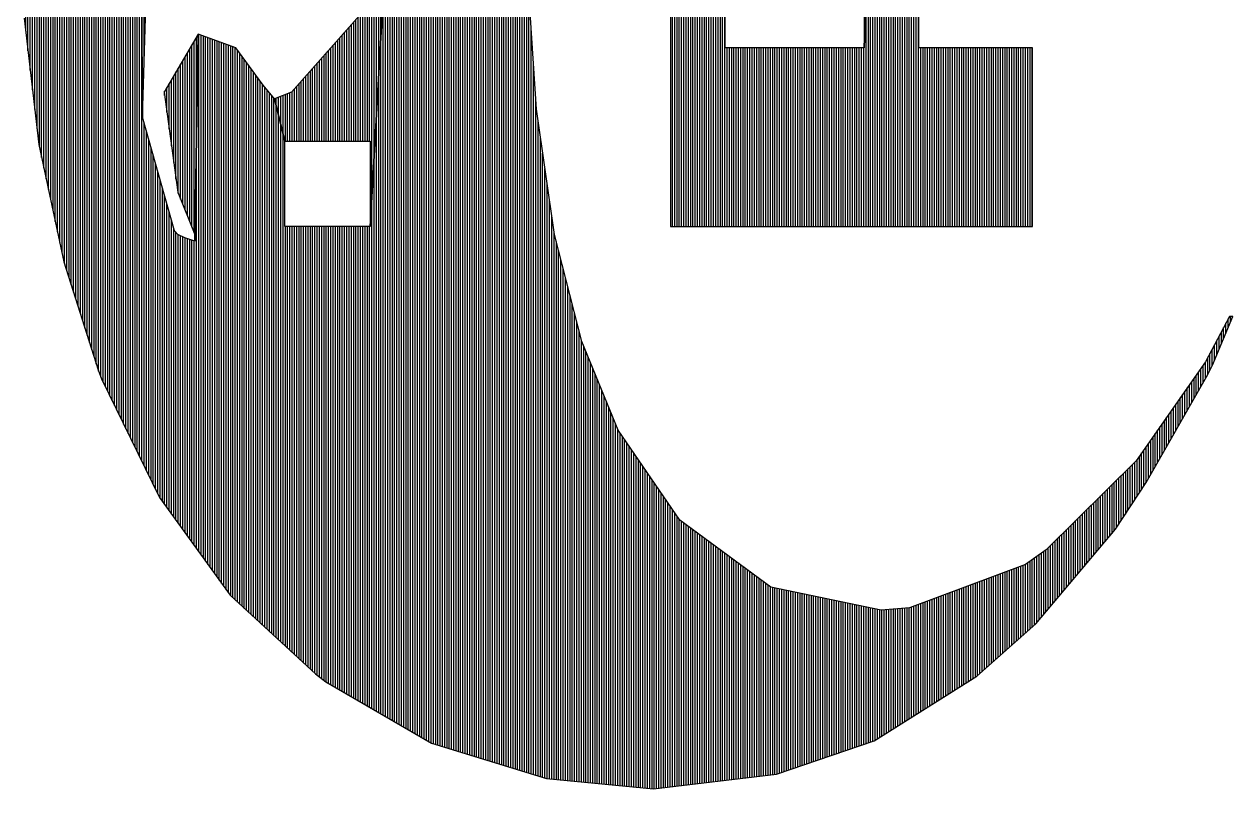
# Model space of a CAD drawing. Extents: x -34 to 106, y -22 to 53.
# Drawn here: x 59.267 to 63.149, y 12.683 to 15.139 of the extents above; entities that cross this region are included whole.
import ezdxf

# ---------------------------------------------------------------- set-up
doc = ezdxf.new("R2010")
doc.units = 0
doc.layers.add('BG_SILKTOP20240221', color=40, linetype='CONTINUOUS')

msp = doc.modelspace()

# ---------------------------------------------------------------- linework, layer by layer
at = {"layer": 'BG_SILKTOP20240221'}
for points in [[(60.742322, 12.778486), (60.742322, 21.898102)], [(60.749688, 12.775946), (60.749688, 21.899372)], [(60.757054, 12.773914), (60.757054, 21.900896)], [(60.76442, 12.771628), (60.76442, 21.90242)], [(60.771786, 12.769342), (60.771786, 21.903436)], [(60.778898, 12.767056), (60.778898, 21.90496)], [(60.786264, 12.76477), (60.786264, 21.906484)], [(60.79363, 12.762484), (60.79363, 21.908008)], [(60.800996, 12.760452), (60.800996, 21.909278)], [(60.808362, 12.757912), (60.808362, 21.910802)], [(60.815474, 12.75588), (60.815474, 21.912326)], [(60.82284, 12.753848), (60.82284, 21.913596)], [(60.830206, 12.751308), (60.830206, 21.91512)], [(60.837572, 12.749276), (60.837572, 21.916644)], [(60.844938, 12.746736), (60.844938, 21.917914)], [(60.85205, 12.744704), (60.85205, 21.919438)], [(60.859416, 12.742418), (60.859416, 21.920962)], [(60.866782, 12.740132), (60.866782, 21.922232)], [(60.874148, 12.737846), (60.874148, 21.923756)], [(60.713112, 12.787376), (60.713112, 21.89226)], [(60.720478, 12.78509), (60.720478, 21.893784)], [(60.727844, 12.782804), (60.727844, 21.895054)], [(60.73521, 12.780518), (60.73521, 21.896578)], [(60.705746, 12.789408), (60.705746, 21.645372)], [(60.698634, 12.791948), (60.698634, 21.296884)], [(59.652408, 15.007082), (59.652408, 21.127212)], [(59.645042, 15.098776), (59.645042, 21.11756)], [(59.593988, 13.839444), (59.593988, 21.04644)], [(59.647328, 14.839696), (59.59602, 21.051012)], [(59.59602, 21.051012), (59.647328, 14.839696)], [(59.579256, 13.869416), (59.579256, 21.014944)], [(59.586622, 13.85443), (59.586622, 21.030946)], [(59.557412, 13.91412), (59.557412, 20.968208)], [(59.564778, 13.899134), (59.564778, 20.983702)], [(59.57189, 13.884148), (59.57189, 20.99945)], [(59.54268, 13.944092), (59.54268, 20.936458)], [(59.550046, 13.929106), (59.550046, 20.952206)], [(60.691268, 12.79398), (60.691268, 20.948904)], [(59.520836, 13.988796), (59.520836, 20.889468)], [(59.528202, 13.97381), (59.528202, 20.904962)], [(59.535314, 13.958824), (59.535314, 20.920964)], [(59.506104, 14.024356), (59.506104, 20.857972)], [(59.51347, 14.005052), (59.51347, 20.87372)], [(59.48426, 14.092936), (59.48426, 20.810728)], [(59.491626, 14.070076), (59.491626, 20.826476)], [(59.498738, 14.046962), (59.498738, 20.842224)], [(59.469528, 14.139418), (59.469528, 20.779486)], [(59.476894, 14.116304), (59.476894, 20.79498)], [(59.447684, 14.20876), (59.447684, 20.732242)], [(59.45505, 14.185646), (59.45505, 20.74799)], [(59.462162, 14.162532), (59.462162, 20.763484)], [(59.432952, 14.255242), (59.432952, 20.700746)], [(59.440318, 14.232128), (59.440318, 20.71624)], [(59.418474, 14.30147), (59.418474, 20.667218)], [(59.425586, 14.278356), (59.425586, 20.684998)], [(59.403742, 14.347952), (59.403742, 20.616164)], [(59.411108, 14.324584), (59.411108, 20.64258)], [(59.396376, 14.371066), (59.396376, 20.589494)], [(60.683902, 12.79652), (60.683902, 20.600924)], [(59.38901, 14.402816), (59.38901, 20.562824)], [(59.374532, 14.471396), (59.374532, 20.509738)], [(59.381898, 14.437106), (59.381898, 20.536154)], [(59.367166, 14.505432), (59.367166, 20.483068)], [(59.352434, 14.574012), (59.352434, 20.430236)], [(59.3598, 14.539468), (59.3598, 20.456652)], [(59.601354, 13.824458), (59.601354, 20.422108)], [(59.345322, 14.608048), (59.345322, 20.403566)], [(59.33059, 14.676628), (59.33059, 20.35048)], [(59.337956, 14.642338), (59.337956, 20.37715)], [(59.323224, 14.710918), (59.323224, 20.324064)], [(59.315858, 14.744954), (59.315858, 20.290028)], [(59.308746, 14.802104), (59.308746, 20.236942)], [(60.676536, 12.798552), (60.676536, 20.25269)], [(59.30138, 14.864842), (59.30138, 20.18411)], [(59.294014, 14.92758), (59.294014, 20.131024)], [(59.286648, 14.990572), (59.286648, 20.078192)], [(59.279282, 15.053564), (59.279282, 20.02536)], [(59.27217, 15.116302), (59.27217, 19.972274)], [(60.66917, 12.800584), (60.66917, 19.90471)], [(59.608466, 13.80998), (59.608466, 19.534886)], [(60.662058, 12.803124), (60.662058, 19.556476)], [(60.654692, 12.805156), (60.654692, 19.208496)], [(60.647326, 12.807442), (60.647326, 18.860516)], [(59.615832, 13.794994), (59.615832, 18.647664)], [(60.63996, 12.809728), (60.63996, 18.512282)], [(60.632594, 12.812014), (60.632594, 18.164302)], [(60.625482, 12.814046), (60.625482, 17.816068)], [(59.623198, 13.780008), (59.623198, 17.760442)], [(60.618116, 12.816586), (60.618116, 17.468088)], [(60.61075, 12.818618), (60.61075, 17.120108)], [(59.630564, 13.765022), (59.630564, 16.87322)], [(60.603384, 12.821158), (60.603384, 16.771874)], [(62.019942, 16.656812), (61.965078, 15.062962)], [(61.965078, 15.062962), (62.019942, 16.656812)], [(62.022482, 14.488922), (62.022482, 16.647668)], [(62.029848, 14.488922), (62.029848, 16.623538)], [(62.037214, 14.488922), (62.037214, 16.599408)], [(62.04458, 14.488922), (62.04458, 16.575278)], [(62.051946, 14.488922), (62.051946, 16.551148)], [(61.378846, 14.488922), (61.378846, 16.517112)], [(62.01537, 14.488922), (62.01537, 16.524224)], [(62.059058, 14.488922), (62.059058, 16.527272)], [(62.066424, 14.488922), (62.066424, 16.503142)], [(61.37148, 14.488922), (61.37148, 16.46809)], [(61.386212, 14.488922), (61.386212, 16.493744)], [(61.393578, 14.488922), (61.393578, 16.470122)], [(62.07379, 14.488922), (62.07379, 16.479012)], [(60.596018, 12.82319), (60.596018, 16.423894)], [(61.40069, 14.488922), (61.40069, 16.446754)], [(61.408056, 14.488922), (61.408056, 16.423132)], [(62.081156, 14.488922), (62.081156, 16.455136)], [(62.088522, 14.488922), (62.088522, 16.43126)], [(61.415422, 14.488922), (61.415422, 16.400018)], [(62.095634, 14.488922), (62.095634, 16.40713)], [(61.364114, 14.488922), (61.364114, 16.381984)], [(61.422788, 14.488922), (61.422788, 16.37665)], [(61.430154, 14.488922), (61.430154, 16.353028)], [(62.103, 14.488922), (62.103, 16.383)], [(61.437266, 14.488922), (61.437266, 16.32966)], [(61.444632, 14.488922), (61.444632, 16.306292)], [(62.008004, 14.488922), (62.008004, 16.311626)], [(62.110366, 14.488922), (62.110366, 16.318484)], [(61.357002, 14.488922), (61.357002, 16.296132)], [(61.451998, 14.488922), (61.451998, 16.28267)], [(61.459364, 14.488922), (61.459364, 16.259302)], [(61.46673, 14.488922), (61.46673, 16.23568)], [(61.349636, 14.488922), (61.349636, 16.21028)], [(61.473842, 14.488922), (61.473842, 16.212566)], [(61.481208, 14.488922), (61.481208, 16.189198)], [(61.488574, 14.488922), (61.488574, 16.165576)], [(62.117732, 14.488922), (62.117732, 16.185896)], [(61.49594, 14.488922), (61.49594, 16.142208)], [(61.503306, 14.488922), (61.503306, 16.11884)], [(60.588906, 12.825476), (60.588906, 16.07566)], [(61.510418, 14.488922), (61.510418, 16.095218)], [(62.000638, 14.488922), (62.000638, 16.099028)], [(61.517784, 14.488922), (61.517784, 16.07185)], [(61.519054, 15.062962), (61.519054, 16.06804)], [(62.125098, 14.488922), (62.125098, 16.053562)], [(59.63793, 13.750036), (59.63793, 15.985744)], [(61.34354, 15.94739), (61.34354, 14.488922)], [(62.13221, 14.488922), (62.13221, 15.920974)], [(61.993272, 14.488922), (61.993272, 15.88643)], [(61.965078, 15.77213), (61.965078, 15.062962)], [(62.139576, 14.488922), (62.139576, 15.78864)], [(62.140592, 15.062962), (62.140592, 15.77213)], [(60.58154, 12.827762), (60.58154, 15.72768)], [(61.985906, 14.488922), (61.985906, 15.674086)], [(60.574174, 12.830302), (60.574174, 15.614396)], [(60.559442, 12.838684), (60.559442, 15.580868)], [(60.566808, 12.83462), (60.566808, 15.597632)], [(60.537598, 12.851638), (60.537598, 15.53083)], [(60.544964, 12.84732), (60.544964, 15.54734)], [(60.55233, 12.843002), (60.55233, 15.564104)], [(60.522866, 12.86002), (60.522866, 15.497302)], [(60.530232, 12.855956), (60.530232, 15.514066)], [(60.508388, 12.868656), (60.508388, 15.463774)], [(60.515754, 12.864338), (60.515754, 15.480538)], [(61.978794, 14.488922), (61.978794, 15.461488)], [(60.48629, 12.881356), (60.48629, 15.413736)], [(60.493656, 12.877292), (60.493656, 15.4305)], [(60.501022, 12.872974), (60.501022, 15.447264)], [(60.881514, 12.735814), (60.881514, 15.435072)], [(60.471812, 12.889738), (60.471812, 15.380208)], [(60.479178, 12.88542), (60.479178, 15.396972)], [(60.45708, 12.89812), (60.45708, 15.346934)], [(60.464446, 12.894056), (60.464446, 15.363698)], [(60.435236, 12.911074), (60.435236, 15.296642)], [(60.442602, 12.906756), (60.442602, 15.313406)], [(60.449714, 12.902438), (60.449714, 15.33017)], [(60.912248, 14.86535), (60.883038, 15.322296)], [(60.422282, 15.267432), (60.378594, 14.488922)], [(60.378594, 14.488922), (60.422282, 15.267432)], [(60.42787, 12.915392), (60.42787, 15.280132)], [(60.391294, 14.715744), (60.391294, 15.223744)], [(60.39866, 14.845538), (60.39866, 15.234158)], [(60.406026, 14.975332), (60.406026, 15.244318)], [(60.413138, 15.104872), (60.413138, 15.254732)], [(60.420504, 12.919456), (60.420504, 15.235174)], [(60.888626, 12.733274), (60.888626, 15.231872)], [(61.971428, 14.488922), (61.971428, 15.249144)], [(59.647328, 14.839696), (59.65825, 15.194534)], [(60.378594, 15.205456), (60.126118, 14.920214)], [(60.362084, 14.762988), (60.362084, 15.186914)], [(60.36945, 14.762988), (60.36945, 15.19555)], [(60.376562, 14.762988), (60.376562, 15.203678)], [(60.383928, 14.586204), (60.383928, 15.213584)], [(59.26709, 15.157958), (59.314334, 14.752066)], [(60.325508, 14.762988), (60.325508, 15.145766)], [(60.332874, 14.762988), (60.332874, 15.154148)], [(60.339986, 14.762988), (60.339986, 15.162276)], [(60.347352, 14.762988), (60.347352, 15.170404)], [(60.354718, 14.762988), (60.354718, 15.178786)], [(59.826398, 15.106904), (59.71667, 14.920214)], [(59.826398, 15.106904), (59.815476, 14.441424)], [(59.815476, 14.441424), (59.826398, 15.106904)], [(59.946794, 15.062962), (59.826398, 15.106904)], [(59.827922, 13.44422), (59.827922, 15.106142)], [(59.835288, 13.43406), (59.835288, 15.103348)], [(60.288932, 14.762988), (60.288932, 15.104364)], [(60.296298, 14.762988), (60.296298, 15.112492)], [(60.30341, 14.762988), (60.30341, 15.120874)], [(60.310776, 14.762988), (60.310776, 15.129256)], [(60.318142, 14.762988), (60.318142, 15.137638)], [(60.413138, 12.923774), (60.413138, 15.10538)], [(60.895992, 12.731242), (60.895992, 15.117572)], [(59.645042, 13.735304), (59.645042, 15.098522)], [(59.806078, 14.48689), (59.806078, 15.07236)], [(59.813444, 14.468856), (59.813444, 15.084552)], [(59.82081, 14.755368), (59.82081, 15.096998)], [(59.842654, 13.4239), (59.842654, 15.100808)], [(59.85002, 13.413994), (59.85002, 15.098014)], [(59.857386, 13.40358), (59.857386, 15.095474)], [(59.864498, 13.39342), (59.864498, 15.09268)], [(59.871864, 13.383514), (59.871864, 15.09014)], [(59.87923, 13.3731), (59.87923, 15.087346)], [(59.886596, 13.36294), (59.886596, 15.084806)], [(59.893962, 13.353034), (59.893962, 15.082012)], [(59.901074, 13.34262), (59.901074, 15.079472)], [(59.90844, 13.33246), (59.90844, 15.076678)], [(59.915806, 13.322554), (59.915806, 15.074138)], [(59.923172, 13.31214), (59.923172, 15.071344)], [(59.930538, 13.302996), (59.930538, 15.068804)], [(59.93765, 13.296392), (59.93765, 15.06601)], [(60.259722, 14.762988), (60.259722, 15.071344)], [(60.266834, 14.762988), (60.266834, 15.079726)], [(60.2742, 14.762988), (60.2742, 15.087854)], [(60.281566, 14.762988), (60.281566, 15.096236)], [(59.784234, 14.540992), (59.784234, 15.034768)], [(59.791346, 14.522704), (59.791346, 15.047468)], [(59.798712, 14.504924), (59.798712, 15.059914)], [(59.945016, 13.289534), (59.945016, 15.06347)], [(60.034678, 14.942312), (59.946794, 15.062962)], [(59.952382, 13.28293), (59.952382, 15.055342)], [(59.959748, 13.276072), (59.959748, 15.045182)], [(59.967114, 13.269468), (59.967114, 15.035276)], [(59.974226, 13.262356), (59.974226, 15.025116)], [(60.223146, 14.762988), (60.223146, 15.029942)], [(60.230258, 14.762988), (60.230258, 15.038324)], [(60.237624, 14.762988), (60.237624, 15.046452)], [(60.24499, 14.762988), (60.24499, 15.05458)], [(60.252356, 14.762988), (60.252356, 15.063216)], [(61.965078, 15.062962), (61.519054, 15.062962)], [(61.52515, 14.488922), (61.52515, 15.062962)], [(61.532516, 14.488922), (61.532516, 15.062962)], [(61.539882, 14.488922), (61.539882, 15.062962)], [(61.546994, 14.488922), (61.546994, 15.062962)], [(61.55436, 14.488922), (61.55436, 15.062962)], [(61.561726, 14.488922), (61.561726, 15.062962)], [(61.569092, 14.488922), (61.569092, 15.062962)], [(61.576458, 14.488922), (61.576458, 15.062962)], [(61.58357, 14.488922), (61.58357, 15.062962)], [(61.590936, 14.488922), (61.590936, 15.062962)], [(61.598302, 14.488922), (61.598302, 15.062962)], [(61.605668, 14.488922), (61.605668, 15.062962)], [(61.613034, 14.488922), (61.613034, 15.062962)], [(61.620146, 14.488922), (61.620146, 15.062962)], [(61.627512, 14.488922), (61.627512, 15.062962)], [(61.634878, 14.488922), (61.634878, 15.062962)], [(61.642244, 14.488922), (61.642244, 15.062962)], [(61.64961, 14.488922), (61.64961, 15.062962)], [(61.656722, 14.488922), (61.656722, 15.062962)], [(61.664088, 14.488922), (61.664088, 15.062962)], [(61.671454, 14.488922), (61.671454, 15.062962)], [(61.67882, 14.488922), (61.67882, 15.062962)], [(61.686186, 14.488922), (61.686186, 15.062962)], [(61.693298, 14.488922), (61.693298, 15.062962)], [(61.700664, 14.488922), (61.700664, 15.062962)], [(61.70803, 14.488922), (61.70803, 15.062962)], [(61.715396, 14.488922), (61.715396, 15.062962)], [(61.722762, 14.488922), (61.722762, 15.062962)], [(61.729874, 14.488922), (61.729874, 15.062962)], [(61.73724, 14.488922), (61.73724, 15.062962)], [(61.744606, 14.488922), (61.744606, 15.062962)], [(61.751972, 14.488922), (61.751972, 15.062962)], [(61.759338, 14.488922), (61.759338, 15.062962)], [(61.76645, 14.488922), (61.76645, 15.062962)], [(61.773816, 14.488922), (61.773816, 15.062962)], [(61.781182, 14.488922), (61.781182, 15.062962)], [(61.788548, 14.488922), (61.788548, 15.062962)], [(61.795914, 14.488922), (61.795914, 15.062962)], [(61.803026, 14.488922), (61.803026, 15.062962)], [(61.810392, 14.488922), (61.810392, 15.062962)], [(61.817758, 14.488922), (61.817758, 15.062962)], [(61.825124, 14.488922), (61.825124, 15.062962)], [(61.83249, 14.488922), (61.83249, 15.062962)], [(61.839602, 14.488922), (61.839602, 15.062962)], [(61.846968, 14.488922), (61.846968, 15.062962)], [(61.854334, 14.488922), (61.854334, 15.062962)], [(61.8617, 14.488922), (61.8617, 15.062962)], [(61.869066, 14.488922), (61.869066, 15.062962)], [(61.876178, 14.488922), (61.876178, 15.062962)], [(61.883544, 14.488922), (61.883544, 15.062962)], [(61.89091, 14.488922), (61.89091, 15.062962)], [(61.898276, 14.488922), (61.898276, 15.062962)], [(61.905642, 14.488922), (61.905642, 15.062962)], [(61.912754, 14.488922), (61.912754, 15.062962)], [(61.92012, 14.488922), (61.92012, 15.062962)], [(61.927486, 14.488922), (61.927486, 15.062962)], [(61.934852, 14.488922), (61.934852, 15.062962)], [(61.942218, 14.488922), (61.942218, 15.062962)], [(61.94933, 14.488922), (61.94933, 15.062962)], [(61.956696, 14.488922), (61.956696, 15.062962)], [(61.964062, 14.488922), (61.964062, 15.062962)], [(62.506098, 15.062962), (62.140592, 15.062962)], [(62.146942, 14.488922), (62.146942, 15.062962)], [(62.154308, 14.488922), (62.154308, 15.062962)], [(62.161674, 14.488922), (62.161674, 15.062962)], [(62.168786, 14.488922), (62.168786, 15.062962)], [(62.176152, 14.488922), (62.176152, 15.062962)], [(62.183518, 14.488922), (62.183518, 15.062962)], [(62.190884, 14.488922), (62.190884, 15.062962)], [(62.19825, 14.488922), (62.19825, 15.062962)], [(62.205362, 14.488922), (62.205362, 15.062962)], [(62.212728, 14.488922), (62.212728, 15.062962)], [(62.220094, 14.488922), (62.220094, 15.062962)], [(62.22746, 14.488922), (62.22746, 15.062962)], [(62.234826, 14.488922), (62.234826, 15.062962)], [(62.241938, 14.488922), (62.241938, 15.062962)], [(62.249304, 14.488922), (62.249304, 15.062962)], [(62.25667, 14.488922), (62.25667, 15.062962)], [(62.264036, 14.488922), (62.264036, 15.062962)], [(62.271402, 14.488922), (62.271402, 15.062962)], [(62.278514, 14.488922), (62.278514, 15.062962)], [(62.28588, 14.488922), (62.28588, 15.062962)], [(62.293246, 14.488922), (62.293246, 15.062962)], [(62.300612, 14.488922), (62.300612, 15.062962)], [(62.307978, 14.488922), (62.307978, 15.062962)], [(62.31509, 14.488922), (62.31509, 15.062962)], [(62.322456, 14.488922), (62.322456, 15.062962)], [(62.329822, 14.488922), (62.329822, 15.062962)], [(62.337188, 14.488922), (62.337188, 15.062962)], [(62.344554, 14.488922), (62.344554, 15.062962)], [(62.351666, 14.488922), (62.351666, 15.062962)], [(62.359032, 14.488922), (62.359032, 15.062962)], [(62.366398, 14.488922), (62.366398, 15.062962)], [(62.373764, 14.488922), (62.373764, 15.062962)], [(62.38113, 14.488922), (62.38113, 15.062962)], [(62.388242, 14.488922), (62.388242, 15.062962)], [(62.395608, 14.488922), (62.395608, 15.062962)], [(62.402974, 14.488922), (62.402974, 15.062962)], [(62.41034, 14.488922), (62.41034, 15.062962)], [(62.417706, 14.488922), (62.417706, 15.062962)], [(62.424818, 14.488922), (62.424818, 15.062962)], [(62.432184, 14.488922), (62.432184, 15.062962)], [(62.43955, 14.488922), (62.43955, 15.062962)], [(62.446916, 14.488922), (62.446916, 15.062962)], [(62.454282, 14.488922), (62.454282, 15.062962)], [(62.461394, 14.488922), (62.461394, 15.062962)], [(62.46876, 14.488922), (62.46876, 15.062962)], [(62.476126, 14.488922), (62.476126, 15.062962)], [(62.483492, 14.488922), (62.483492, 15.062962)], [(62.490858, 14.488922), (62.490858, 15.062962)], [(62.49797, 14.488922), (62.49797, 15.062962)], [(62.505336, 14.488922), (62.505336, 15.062962)], [(62.506098, 14.488922), (62.506098, 15.062962)], [(59.762136, 14.595094), (59.762136, 14.997684)], [(59.769502, 14.57706), (59.769502, 15.01013)], [(59.776868, 14.559026), (59.776868, 15.022322)], [(59.981592, 13.255752), (59.981592, 15.014956)], [(59.988958, 13.249148), (59.988958, 15.00505)], [(59.996324, 13.24229), (59.996324, 14.99489)], [(60.18657, 14.762988), (60.18657, 14.98854)], [(60.193682, 14.762988), (60.193682, 14.996668)], [(60.201048, 14.762988), (60.201048, 15.005304)], [(60.208414, 14.762988), (60.208414, 15.013432)], [(60.21578, 14.762988), (60.21578, 15.021814)], [(60.903358, 12.728956), (60.903358, 15.003272)], [(59.732926, 14.802104), (59.732926, 14.9479)], [(59.740292, 14.748256), (59.740292, 14.960092)], [(59.747658, 14.694916), (59.747658, 14.972792)], [(59.75477, 14.641322), (59.75477, 14.985238)], [(60.00369, 13.235686), (60.00369, 14.984984)], [(60.010802, 13.228828), (60.010802, 14.974824)], [(60.018168, 13.222224), (60.018168, 14.964664)], [(60.025534, 13.21562), (60.025534, 14.954758)], [(60.149994, 14.762988), (60.149994, 14.947392)], [(60.157106, 14.762988), (60.157106, 14.95552)], [(60.164472, 14.762988), (60.164472, 14.963902)], [(60.171838, 14.762988), (60.171838, 14.97203)], [(60.179204, 14.762988), (60.179204, 14.980412)], [(60.406026, 12.928092), (60.406026, 14.97584)], [(59.71667, 14.920214), (59.760612, 14.59865)], [(59.718194, 14.909292), (59.718194, 14.923008)], [(59.72556, 14.855698), (59.72556, 14.935454)], [(60.0329, 13.208762), (60.0329, 14.944598)], [(60.071254, 14.89837), (60.034678, 14.942312)], [(60.040266, 13.202158), (60.040266, 14.935454)], [(60.047378, 13.1953), (60.047378, 14.926564)], [(60.054744, 13.188696), (60.054744, 14.917928)], [(60.06211, 13.182092), (60.06211, 14.909292)], [(60.126118, 14.920214), (60.071254, 14.89837)], [(60.098686, 14.785848), (60.098686, 14.909292)], [(60.106052, 14.762988), (60.106052, 14.91234)], [(60.113418, 14.762988), (60.113418, 14.915388)], [(60.12053, 14.762988), (60.12053, 14.918182)], [(60.127896, 14.762988), (60.127896, 14.9225)], [(60.135262, 14.762988), (60.135262, 14.930628)], [(60.142628, 14.762988), (60.142628, 14.939264)], [(60.069476, 13.17498), (60.069476, 14.900402)], [(60.104274, 14.762988), (60.071254, 14.89837)], [(60.071254, 14.89837), (60.104274, 14.762988)], [(60.076842, 14.875764), (60.076842, 14.900656)], [(60.076842, 13.168376), (60.076842, 14.87551)], [(60.083954, 14.845792), (60.083954, 14.90345)], [(60.09132, 14.81582), (60.09132, 14.906498)], [(60.910724, 12.72667), (60.910724, 14.889226)], [(59.74969, 14.474444), (59.647328, 14.839696)], [(60.083954, 13.161518), (60.083954, 14.845538)], [(60.39866, 12.93241), (60.39866, 14.845792)], [(60.970668, 14.463268), (60.912248, 14.86535)], [(59.652408, 13.720318), (59.652408, 14.821154)], [(59.659774, 13.705332), (59.659774, 14.794992)], [(60.09132, 13.154914), (60.09132, 14.815312)], [(60.91809, 12.724384), (60.91809, 14.825472)], [(59.66714, 13.690346), (59.66714, 14.769084)], [(59.82081, 13.45438), (59.82081, 14.755622)], [(60.098686, 13.148056), (60.098686, 14.785594)], [(60.104274, 14.488922), (60.104274, 14.762988)], [(60.104274, 14.762988), (60.378594, 14.762988)], [(60.378594, 14.762988), (60.378594, 14.488922)], [(60.925202, 12.722098), (60.925202, 14.77518)], [(59.314334, 14.752066), (59.394852, 14.375638)], [(59.674506, 13.67536), (59.674506, 14.742922)], [(59.681618, 13.660628), (59.681618, 14.71676)], [(60.391294, 12.936728), (60.391294, 14.715998)], [(60.932568, 12.719812), (60.932568, 14.724888)], [(59.688984, 13.645642), (59.688984, 14.690852)], [(59.69635, 13.630656), (59.69635, 14.664436)], [(59.703716, 13.61694), (59.703716, 14.638274)], [(60.939934, 12.71778), (60.939934, 14.674596)], [(59.711082, 13.606526), (59.711082, 14.612366)], [(59.760612, 14.59865), (59.815476, 14.463268)], [(60.9473, 12.716002), (60.9473, 14.624304)], [(59.718194, 13.59662), (59.718194, 14.586204)], [(59.72556, 13.58646), (59.72556, 14.560042)], [(60.383928, 12.940538), (60.383928, 14.586458)], [(60.954666, 12.71524), (60.954666, 14.574266)], [(59.732926, 13.576046), (59.732926, 14.534134)], [(60.961778, 12.714478), (60.961778, 14.523974)], [(59.740292, 13.56614), (59.740292, 14.507972)], [(59.747658, 13.55598), (59.747658, 14.481556)], [(60.378594, 14.488922), (60.104274, 14.488922)], [(60.106052, 13.141452), (60.106052, 14.488922)], [(60.113418, 13.134848), (60.113418, 14.488922)], [(60.12053, 13.12799), (60.12053, 14.488922)], [(60.127896, 13.121386), (60.127896, 14.488922)], [(60.135262, 13.114528), (60.135262, 14.488922)], [(60.142628, 13.107924), (60.142628, 14.488922)], [(60.149994, 13.10132), (60.149994, 14.488922)], [(60.157106, 13.094208), (60.157106, 14.488922)], [(60.164472, 13.087604), (60.164472, 14.488922)], [(60.171838, 13.080746), (60.171838, 14.488922)], [(60.179204, 13.074142), (60.179204, 14.488922)], [(60.18657, 13.067284), (60.18657, 14.488922)], [(60.193682, 13.06068), (60.193682, 14.488922)], [(60.201048, 13.054076), (60.201048, 14.488922)], [(60.208414, 13.04798), (60.208414, 14.488922)], [(60.21578, 13.042392), (60.21578, 14.488922)], [(60.223146, 13.03655), (60.223146, 14.488922)], [(60.230258, 13.030708), (60.230258, 14.488922)], [(60.237624, 13.025628), (60.237624, 14.488922)], [(60.24499, 13.02131), (60.24499, 14.488922)], [(60.252356, 13.016992), (60.252356, 14.488922)], [(60.259722, 13.012928), (60.259722, 14.488922)], [(60.266834, 13.00861), (60.266834, 14.488922)], [(60.2742, 13.004292), (60.2742, 14.488922)], [(60.281566, 12.999974), (60.281566, 14.488922)], [(60.288932, 12.996164), (60.288932, 14.488922)], [(60.296298, 12.991846), (60.296298, 14.488922)], [(60.30341, 12.987528), (60.30341, 14.488922)], [(60.310776, 12.98321), (60.310776, 14.488922)], [(60.318142, 12.978892), (60.318142, 14.488922)], [(60.325508, 12.974828), (60.325508, 14.488922)], [(60.332874, 12.97051), (60.332874, 14.488922)], [(60.339986, 12.966192), (60.339986, 14.488922)], [(60.347352, 12.961874), (60.347352, 14.488922)], [(60.354718, 12.957556), (60.354718, 14.488922)], [(60.362084, 12.953492), (60.362084, 14.488922)], [(60.36945, 12.949174), (60.36945, 14.488922)], [(60.376562, 12.944856), (60.376562, 14.488922)], [(61.34354, 14.488922), (62.506098, 14.488922)], [(59.760612, 14.463268), (59.74969, 14.474444)], [(59.75477, 13.545566), (59.75477, 14.46911)], [(59.78271, 14.452346), (59.760612, 14.463268)], [(59.762136, 13.53566), (59.762136, 14.462506)], [(59.769502, 13.5255), (59.769502, 14.458696)], [(59.776868, 13.51534), (59.776868, 14.45514)], [(59.815476, 14.441424), (59.78271, 14.452346)], [(59.784234, 13.50518), (59.784234, 14.451838)], [(59.791346, 13.49502), (59.791346, 14.449298)], [(59.798712, 13.48486), (59.798712, 14.447012)], [(59.806078, 13.4747), (59.806078, 14.444472)], [(59.815476, 14.463268), (59.815476, 14.441424)], [(60.969144, 12.713716), (60.969144, 14.473682)], [(61.058298, 14.119606), (60.970668, 14.463268)], [(59.813444, 13.46454), (59.813444, 14.441932)], [(60.97651, 12.713208), (60.97651, 14.440408)], [(60.983876, 12.712192), (60.983876, 14.411452)], [(59.394852, 14.375638), (59.50458, 14.02842)], [(60.991242, 12.711684), (60.991242, 14.383004)], [(60.998354, 12.711176), (60.998354, 14.354302)], [(61.00572, 12.71016), (61.00572, 14.3256)], [(61.013086, 12.709652), (61.013086, 14.296644)], [(61.020452, 12.70889), (61.020452, 14.267942)], [(61.027818, 12.708382), (61.027818, 14.23924)], [(61.03493, 12.707366), (61.03493, 14.210284)], [(61.042296, 12.706858), (61.042296, 14.181836)], [(63.138558, 14.200124), (63.061596, 14.05382)], [(63.083694, 14.043152), (63.14948, 14.200124)], [(63.127128, 14.146784), (63.127128, 14.178788)], [(63.134494, 14.16431), (63.134494, 14.192758)], [(63.14948, 14.200124), (63.138558, 14.200124)], [(63.14186, 14.181836), (63.14186, 14.200124)], [(63.149226, 14.199108), (63.149226, 14.200124)], [(61.049662, 12.706096), (61.049662, 14.153134)], [(63.105284, 14.09446), (63.105284, 14.136878)], [(63.11265, 14.111986), (63.11265, 14.150848)], [(63.119762, 14.129258), (63.119762, 14.164564)], [(61.057028, 12.705334), (61.057028, 14.124178)], [(61.175138, 13.834618), (61.058298, 14.119606)], [(61.064394, 12.704572), (61.064394, 14.10462)], [(63.083186, 14.04239), (63.083186, 14.095222)], [(63.090552, 14.059408), (63.090552, 14.108938)], [(63.097918, 14.077188), (63.097918, 14.122908)], [(61.071506, 12.704064), (61.071506, 14.086586)], [(61.078872, 12.703048), (61.078872, 14.06906)], [(63.068708, 14.01318), (63.068708, 14.067028)], [(63.076074, 14.027912), (63.076074, 14.081252)], [(59.50458, 14.02842), (59.515502, 13.99921)], [(61.086238, 12.70254), (61.086238, 14.051026)], [(61.093604, 12.702032), (61.093604, 14.033246)], [(61.10097, 12.70127), (61.10097, 14.01572)], [(63.061596, 14.05382), (62.838584, 13.735812)], [(63.039498, 13.961618), (63.039498, 14.02207)], [(63.04661, 13.974572), (63.04661, 14.032738)], [(63.053976, 13.987272), (63.053976, 14.043152)], [(63.061342, 14.00048), (63.061342, 14.053312)], [(63.068962, 14.013688), (63.083694, 14.043152)], [(59.515502, 13.99921), (59.702192, 13.618718)], [(61.108082, 12.700508), (61.108082, 13.997686)], [(61.115448, 12.699746), (61.115448, 13.979906)], [(62.87135, 13.666216), (63.068962, 14.013688)], [(63.010034, 13.910056), (63.010034, 13.980668)], [(63.0174, 13.92301), (63.0174, 13.990828)], [(63.024766, 13.93571), (63.024766, 14.001242)], [(63.032132, 13.948918), (63.032132, 14.011656)], [(61.122814, 12.699238), (61.122814, 13.961872)], [(61.13018, 12.698222), (61.13018, 13.944346)], [(62.980824, 13.858748), (62.980824, 13.938758)], [(62.98819, 13.871448), (62.98819, 13.949172)], [(62.995556, 13.884656), (62.995556, 13.959586)], [(63.002922, 13.897356), (63.002922, 13.970254)], [(61.137546, 12.697714), (61.137546, 13.926312)], [(61.144658, 12.696952), (61.144658, 13.908532)], [(62.95898, 13.819886), (62.95898, 13.907516)], [(62.966346, 13.833094), (62.966346, 13.918184)], [(62.973458, 13.845794), (62.973458, 13.928344)], [(61.152024, 12.69619), (61.152024, 13.891006)], [(61.15939, 12.695428), (61.15939, 13.872972)], [(62.92977, 13.768832), (62.92977, 13.86586)], [(62.936882, 13.781532), (62.936882, 13.876274)], [(62.944248, 13.794232), (62.944248, 13.886688)], [(62.951614, 13.807186), (62.951614, 13.897102)], [(61.166756, 12.69492), (61.166756, 13.855192)], [(61.174122, 12.694412), (61.174122, 13.837412)], [(61.37275, 13.545566), (61.175138, 13.834618)], [(61.181234, 12.693396), (61.181234, 13.825474)], [(62.900306, 13.71727), (62.900306, 13.824204)], [(62.907672, 13.72997), (62.907672, 13.834618)], [(62.915038, 13.742924), (62.915038, 13.845032)], [(62.922404, 13.755624), (62.922404, 13.855192)], [(61.1886, 12.692888), (61.1886, 13.814806)], [(61.195966, 12.692126), (61.195966, 13.804138)], [(61.203332, 12.691364), (61.203332, 13.79347)], [(61.210698, 12.690602), (61.210698, 13.782802)], [(62.871096, 13.665708), (62.871096, 13.782548)], [(62.878462, 13.678408), (62.878462, 13.792708)], [(62.885828, 13.691362), (62.885828, 13.803122)], [(62.893194, 13.704062), (62.893194, 13.81379)], [(61.21781, 12.690094), (61.21781, 13.772134)], [(61.225176, 12.689078), (61.225176, 13.761466)], [(61.232542, 12.68857), (61.232542, 13.750544)], [(62.849252, 13.63218), (62.849252, 13.751052)], [(62.856618, 13.643356), (62.856618, 13.76172)], [(62.86373, 13.654532), (62.86373, 13.772134)], [(61.239908, 12.687808), (61.239908, 13.739876)], [(61.247274, 12.6873), (61.247274, 13.729208)], [(61.254386, 12.686284), (61.254386, 13.71854)], [(61.261752, 12.685776), (61.261752, 13.707872)], [(62.838584, 13.735812), (62.549786, 13.450824)], [(62.812676, 13.576808), (62.812676, 13.710412)], [(62.820042, 13.58773), (62.820042, 13.717524)], [(62.827154, 13.598906), (62.827154, 13.72489)], [(62.83452, 13.609828), (62.83452, 13.732256)], [(62.841886, 13.621258), (62.841886, 13.740638)], [(61.269118, 12.685268), (61.269118, 13.697204)], [(61.276484, 12.684252), (61.276484, 13.686536)], [(61.28385, 12.683744), (61.28385, 13.675868)], [(62.768734, 13.511276), (62.768734, 13.666978)], [(62.773052, 13.516356), (62.87135, 13.666216)], [(62.7761, 13.520928), (62.7761, 13.674344)], [(62.783466, 13.53185), (62.783466, 13.681456)], [(62.790578, 13.54328), (62.790578, 13.688568)], [(62.797944, 13.554202), (62.797944, 13.695934)], [(62.80531, 13.565378), (62.80531, 13.7033)], [(61.290962, 12.682982), (61.290962, 13.6652)], [(61.298328, 12.683998), (61.298328, 13.654024)], [(61.305694, 12.68476), (61.305694, 13.643356)], [(61.31306, 12.685776), (61.31306, 13.632688)], [(62.732158, 13.467842), (62.732158, 13.63091)], [(62.739524, 13.476478), (62.739524, 13.638276)], [(62.74689, 13.485368), (62.74689, 13.645388)], [(62.754002, 13.49375), (62.754002, 13.6525)], [(62.761368, 13.502386), (62.761368, 13.659866)], [(59.702192, 13.618718), (59.928506, 13.30452)], [(61.320426, 12.686792), (61.320426, 13.62202)], [(61.327538, 12.687554), (61.327538, 13.611352)], [(61.334904, 12.68857), (61.334904, 13.600684)], [(61.34227, 12.689332), (61.34227, 13.590016)], [(62.695582, 13.424662), (62.695582, 13.594588)], [(62.702948, 13.433044), (62.702948, 13.601954)], [(62.710314, 13.44168), (62.710314, 13.60932)], [(62.717426, 13.45057), (62.717426, 13.616686)], [(62.724792, 13.458952), (62.724792, 13.623544)], [(61.349636, 12.690348), (61.349636, 13.579348)], [(61.357002, 12.690856), (61.357002, 13.56868)], [(61.364114, 12.691872), (61.364114, 13.557758)], [(62.65164, 13.372592), (62.65164, 13.551408)], [(62.659006, 13.380974), (62.659006, 13.558774)], [(62.666372, 13.389864), (62.666372, 13.56614)], [(62.673738, 13.3985), (62.673738, 13.572998)], [(62.68085, 13.407136), (62.68085, 13.580364)], [(62.688216, 13.415772), (62.688216, 13.58773)], [(61.37148, 12.692888), (61.37148, 13.54709)], [(61.665104, 13.330174), (61.37275, 13.545566)], [(61.378846, 12.69365), (61.378846, 13.540994)], [(61.386212, 12.694666), (61.386212, 13.53566)], [(61.393578, 12.695428), (61.393578, 13.530072)], [(61.40069, 12.696444), (61.40069, 13.524992)], [(61.408056, 12.69746), (61.408056, 13.519404)], [(61.415422, 12.698222), (61.415422, 13.513816)], [(62.51702, 13.21308), (62.773052, 13.516356)], [(62.615064, 13.329158), (62.615064, 13.51534)], [(62.62243, 13.337794), (62.62243, 13.522452)], [(62.629796, 13.346684), (62.629796, 13.529818)], [(62.637162, 13.355066), (62.637162, 13.537184)], [(62.644274, 13.363956), (62.644274, 13.544296)], [(61.422788, 12.699238), (61.422788, 13.508736)], [(61.430154, 12.699746), (61.430154, 13.503148)], [(61.437266, 12.700762), (61.437266, 13.497814)], [(61.444632, 12.701524), (61.444632, 13.49248)], [(61.451998, 12.70254), (61.451998, 13.487146)], [(61.459364, 12.703556), (61.459364, 13.481558)], [(61.46673, 12.704318), (61.46673, 13.476224)], [(62.571122, 13.277088), (62.571122, 13.47216)], [(62.578488, 13.285978), (62.578488, 13.479272)], [(62.585854, 13.29436), (62.585854, 13.486384)], [(62.59322, 13.30325), (62.59322, 13.49375)], [(62.600586, 13.311886), (62.600586, 13.500862)], [(62.607698, 13.320268), (62.607698, 13.508228)], [(61.473842, 12.705334), (61.473842, 13.47089)], [(61.481208, 12.706096), (61.481208, 13.465556)], [(61.488574, 12.707112), (61.488574, 13.459968)], [(61.49594, 12.70762), (61.49594, 13.454888)], [(61.503306, 12.708636), (61.503306, 13.4493)], [(61.510418, 12.709652), (61.510418, 13.443712)], [(61.517784, 12.710414), (61.517784, 13.438632)], [(62.549786, 13.450824), (62.484, 13.403326)], [(62.527434, 13.225272), (62.527434, 13.434568)], [(62.534546, 13.233908), (62.534546, 13.439902)], [(62.541912, 13.242544), (62.541912, 13.445236)], [(62.549278, 13.25118), (62.549278, 13.45057)], [(62.556644, 13.259816), (62.556644, 13.457428)], [(62.56401, 13.268452), (62.56401, 13.464794)], [(61.52515, 12.71143), (61.52515, 13.433044)], [(61.532516, 12.712192), (61.532516, 13.42771)], [(61.539882, 12.713208), (61.539882, 13.422376)], [(61.546994, 12.714224), (61.546994, 13.417042)], [(61.55436, 12.714986), (61.55436, 13.411454)], [(61.561726, 12.715748), (61.561726, 13.40612)], [(61.569092, 12.71651), (61.569092, 13.400786)], [(61.576458, 12.717526), (61.576458, 13.395452)], [(62.484, 13.403326), (62.111382, 13.264388)], [(62.461394, 13.164058), (62.461394, 13.394944)], [(62.46876, 13.170408), (62.46876, 13.397738)], [(62.476126, 13.176758), (62.476126, 13.400532)], [(62.483492, 13.183108), (62.483492, 13.403326)], [(62.490858, 13.189712), (62.490858, 13.408152)], [(62.49797, 13.196316), (62.49797, 13.41374)], [(62.505336, 13.202666), (62.505336, 13.41882)], [(62.512702, 13.209016), (62.512702, 13.4239)], [(62.520068, 13.216382), (62.520068, 13.429488)], [(61.58357, 12.718288), (61.58357, 13.389864)], [(61.590936, 12.719304), (61.590936, 13.384784)], [(61.598302, 12.72032), (61.598302, 13.379196)], [(61.605668, 12.721082), (61.605668, 13.373608)], [(61.613034, 12.722098), (61.613034, 13.368528)], [(61.620146, 12.72286), (61.620146, 13.36294)], [(61.627512, 12.723622), (61.627512, 13.357606)], [(62.359032, 13.073126), (62.359032, 13.356844)], [(62.366398, 13.079984), (62.366398, 13.359638)], [(62.373764, 13.086334), (62.373764, 13.362432)], [(62.38113, 13.092684), (62.38113, 13.364972)], [(62.388242, 13.099034), (62.388242, 13.367512)], [(62.395608, 13.105384), (62.395608, 13.370306)], [(62.402974, 13.112242), (62.402974, 13.3731)], [(62.41034, 13.118592), (62.41034, 13.375894)], [(62.417706, 13.124942), (62.417706, 13.378688)], [(62.424818, 13.131292), (62.424818, 13.381228)], [(62.432184, 13.13815), (62.432184, 13.384022)], [(62.43955, 13.1445), (62.43955, 13.386816)], [(62.446916, 13.15085), (62.446916, 13.38961)], [(62.454282, 13.1572), (62.454282, 13.392404)], [(61.634878, 12.724384), (61.634878, 13.352018)], [(61.642244, 12.7254), (61.642244, 13.346938)], [(61.64961, 12.726416), (61.64961, 13.34135)], [(61.656722, 12.727178), (61.656722, 13.336016)], [(61.664088, 12.728194), (61.664088, 13.330682)], [(62.019942, 13.257022), (61.665104, 13.330174)], [(61.671454, 12.728956), (61.671454, 13.32865)], [(61.67882, 12.729972), (61.67882, 13.327126)], [(61.686186, 12.731496), (61.686186, 13.325602)], [(61.693298, 12.734036), (61.693298, 13.324078)], [(61.700664, 12.736322), (61.700664, 13.322554)], [(61.70803, 12.738862), (61.70803, 13.32103)], [(61.715396, 12.741148), (61.715396, 13.319506)], [(61.722762, 12.743688), (61.722762, 13.318236)], [(61.729874, 12.746228), (61.729874, 13.316712)], [(62.25667, 13.000228), (62.25667, 13.31849)], [(62.264036, 13.0048), (62.264036, 13.321284)], [(62.271402, 13.009372), (62.271402, 13.324078)], [(62.278514, 13.013944), (62.278514, 13.326872)], [(62.28588, 13.019024), (62.28588, 13.329412)], [(62.293246, 13.023596), (62.293246, 13.332206)], [(62.300612, 13.028168), (62.300612, 13.335)], [(62.307978, 13.03274), (62.307978, 13.337794)], [(62.31509, 13.037312), (62.31509, 13.340588)], [(62.322456, 13.042138), (62.322456, 13.343128)], [(62.329822, 13.047218), (62.329822, 13.345922)], [(62.337188, 13.054076), (62.337188, 13.348716)], [(62.344554, 13.060426), (62.344554, 13.35151)], [(62.351666, 13.066776), (62.351666, 13.354304)], [(59.928506, 13.30452), (60.202826, 13.052044)], [(61.73724, 12.748514), (61.73724, 13.315188)], [(61.744606, 12.751054), (61.744606, 13.313664)], [(61.751972, 12.75334), (61.751972, 13.31214)], [(61.759338, 12.75588), (61.759338, 13.310616)], [(61.76645, 12.758674), (61.76645, 13.309092)], [(61.773816, 12.76096), (61.773816, 13.307568)], [(61.781182, 12.7635), (61.781182, 13.306044)], [(61.788548, 12.76604), (61.788548, 13.30452)], [(61.795914, 12.768326), (61.795914, 13.302996)], [(61.803026, 12.770866), (61.803026, 13.301472)], [(61.810392, 12.773152), (61.810392, 13.299948)], [(61.817758, 12.775692), (61.817758, 13.298424)], [(61.825124, 12.778232), (61.825124, 13.2969)], [(61.83249, 12.780518), (61.83249, 13.295376)], [(61.839602, 12.783058), (61.839602, 13.293852)], [(61.846968, 12.785852), (61.846968, 13.292328)], [(61.854334, 12.788138), (61.854334, 13.290804)], [(61.8617, 12.790678), (61.8617, 13.289534)], [(61.869066, 12.792964), (61.869066, 13.28801)], [(61.876178, 12.795504), (61.876178, 13.286486)], [(61.883544, 12.798044), (61.883544, 13.284962)], [(61.89091, 12.80033), (61.89091, 13.283438)], [(61.898276, 12.80287), (61.898276, 13.281914)], [(61.905642, 12.805156), (61.905642, 13.28039)], [(61.912754, 12.807696), (61.912754, 13.278866)], [(62.154308, 12.935458), (62.154308, 13.28039)], [(62.161674, 12.94003), (62.161674, 13.283184)], [(62.168786, 12.944856), (62.168786, 13.285978)], [(62.176152, 12.949428), (62.176152, 13.288772)], [(62.183518, 12.954), (62.183518, 13.291312)], [(62.190884, 12.958572), (62.190884, 13.294106)], [(62.19825, 12.963144), (62.19825, 13.2969)], [(62.205362, 12.96797), (62.205362, 13.299694)], [(62.212728, 12.972542), (62.212728, 13.302488)], [(62.220094, 12.977114), (62.220094, 13.305028)], [(62.22746, 12.981686), (62.22746, 13.307822)], [(62.234826, 12.986258), (62.234826, 13.310616)], [(62.241938, 12.991084), (62.241938, 13.313156)], [(62.249304, 12.995656), (62.249304, 13.315696)], [(61.92012, 12.81049), (61.92012, 13.277342)], [(61.927486, 12.812776), (61.927486, 13.275818)], [(61.934852, 12.815316), (61.934852, 13.274294)], [(61.942218, 12.817856), (61.942218, 13.27277)], [(61.94933, 12.820142), (61.94933, 13.271246)], [(61.956696, 12.822682), (61.956696, 13.269722)], [(61.964062, 12.824968), (61.964062, 13.268198)], [(61.971428, 12.827508), (61.971428, 13.266674)], [(61.978794, 12.830048), (61.978794, 13.26515)], [(61.985906, 12.832334), (61.985906, 13.263626)], [(61.993272, 12.834874), (61.993272, 13.262102)], [(62.000638, 12.838176), (62.000638, 13.260578)], [(62.008004, 12.842748), (62.008004, 13.259308)], [(62.01537, 12.847574), (62.01537, 13.257784)], [(62.111382, 13.264388), (62.019942, 13.257022)], [(62.022482, 12.852146), (62.022482, 13.257276)], [(62.029848, 12.856718), (62.029848, 13.257784)], [(62.037214, 12.86129), (62.037214, 13.258546)], [(62.04458, 12.865862), (62.04458, 13.259054)], [(62.051946, 12.870688), (62.051946, 13.259816)], [(62.059058, 12.87526), (62.059058, 13.260324)], [(62.066424, 12.879832), (62.066424, 13.260832)], [(62.07379, 12.884404), (62.07379, 13.261594)], [(62.081156, 12.888976), (62.081156, 13.262102)], [(62.088522, 12.893548), (62.088522, 13.262356)], [(62.095634, 12.898628), (62.095634, 13.263118)], [(62.103, 12.9032), (62.103, 13.263626)], [(62.110366, 12.907772), (62.110366, 13.264388)], [(62.117732, 12.912344), (62.117732, 13.266674)], [(62.125098, 12.916916), (62.125098, 13.269468)], [(62.13221, 12.921742), (62.13221, 13.272262)], [(62.139576, 12.926314), (62.139576, 13.275056)], [(62.146942, 12.930886), (62.146942, 13.277596)], [(62.326774, 13.044932), (62.51702, 13.21308)], [(60.202826, 13.052044), (60.235846, 13.026644)], [(61.997844, 12.836652), (62.326774, 13.044932)], [(60.235846, 13.026644), (60.575698, 12.829286)], [(60.575698, 12.829286), (60.945014, 12.716002)], [(61.683392, 12.73048), (61.997844, 12.836652)], [(60.945014, 12.716002), (61.288676, 12.682982)], [(61.288676, 12.682982), (61.683392, 12.73048)]]:
    msp.add_lwpolyline(points, dxfattribs=at)

doc.saveas('drawing.dxf')
